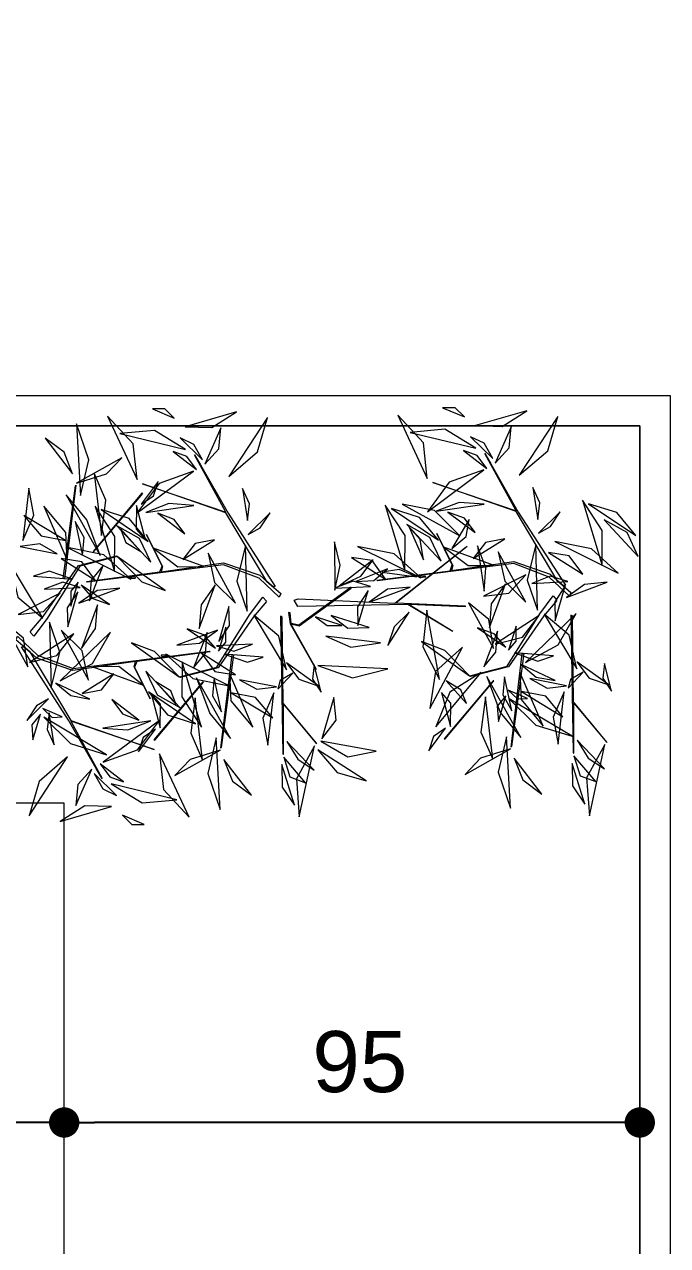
# Model space of a CAD drawing. Header units: centimetres. Extents: x 16433 to 114398, y -50094 to -12305.
# Drawn here: x 32824.7 to 32930.9, y -29327 to -29125.4 of the extents above; entities that cross this region are included whole.
import ezdxf

# ---------------------------------------------------------------- set-up
doc = ezdxf.new("R2010")
doc.units = ezdxf.units.CM
doc.header["$LTSCALE"] = 0.5
doc.layers.get('0').update_dxf_attribs({"linetype": 'CONTINUOUS'})
doc.layers.get('DEFPOINTS').update_dxf_attribs({"linetype": 'CONTINUOUS'})
doc.layers.add('3-BAT C-Niveau -2', color=7, linetype='CONTINUOUS')
doc.styles.add('Helvetica', font='')
doc.styles.get('Helvetica').set_extended_font_data('Helvetica')
doc.dimstyles.new('IS', dxfattribs={"dimtxt": 10.08724, "dimasz": 5.007446, "dimexe": 2, "dimexo": 10, "dimgap": 3, "dimtad": 1, "dimdec": 1, "dimtxsty": 'Helvetica', "dimblk": 'DOT', "dimblk1": 'DOT', "dimblk2": 'DOT', "dimcen": 0, "dimdle": 10, "dimazin": 0, "dimtfac": 0.8, "dimtdec": 1, "dimtix": 1, "dimtmove": 0, "dimatfit": 0, "dimldrblk": 'VW_FILLEDARROW-1', "dimfxl": 10, "dimfxlon": 1, "dimfrac": 2, "dimtolj": 1, "dimarcsym": 0})

# ---------------------------------------------------------------- blocks, each defined once
blk = doc.blocks.new('Groupe-91-1')
at = {"color": 253, "linetype": 'Continuous', "lineweight": 5, "true_color": 0xa0a0a4, "flags": 128}
for points in [[(16899.31, -47271.6), (16896.86, -47275.45), (16895.74, -47281.63), (16902.75, -47303.21), (16902.65, -47303.33), (16898.87, -47291.71), (16897.85, -47291.55), (16893.2, -47295.03), (16897.9, -47291.45), (16898.8, -47291.53), (16895.42, -47281.66), (16896.34, -47275.41), (16897.15, -47274.07), (16887.24, -47282.86), (16885.1, -47297.26), (16887.13, -47282.87), (16878.8, -47289.69), (16880.24, -47288.41), (16887.24, -47282.48), (16897.68, -47272.58), (16897.8, -47272.88), (16897.15, -47274.07), (16898.67, -47271.47)], [(16925.48, -47276.37), (16925.61, -47276.43), (16910.04, -47277.49), (16910.05, -47277.25)], [(16913.66, -47312.85), (16916.1, -47309), (16917.22, -47302.81), (16910.21, -47281.24), (16910.31, -47281.12), (16914.09, -47292.74), (16915.12, -47292.89), (16919.76, -47289.42), (16915.06, -47292.99), (16914.16, -47292.91), (16917.55, -47302.78), (16916.62, -47309.03), (16915.81, -47310.38), (16925.72, -47301.58), (16927.87, -47287.19), (16925.84, -47301.58), (16934.16, -47294.76), (16932.73, -47296.04), (16925.72, -47301.97), (16915.28, -47311.87), (16915.16, -47311.57), (16915.81, -47310.38), (16914.29, -47312.98)], [(16915.38, -47281.26), (16915.38, -47281.37), (16926.31, -47287.54), (16926.29, -47287.39)], [(16897.58, -47303.19), (16897.59, -47303.07), (16886.65, -47296.9), (16886.67, -47297.06)], [(16887.48, -47308.08), (16887.35, -47308.01), (16902.92, -47306.96), (16902.91, -47307.19)], [(16911.46, -47314.83), (16909.7, -47315.45), (16903.07, -47321.04), (16903.17, -47321.02), (16909.68, -47315.56), (16909.63, -47316.95), (16917.32, -47324.22), (16917.48, -47324.24), (16909.74, -47316.9), (16909.76, -47315.59), (16911.47, -47315.11)], [(16927.66, -47341.76), (16916.31, -47331.98), (16917.97, -47343.3), (16917.83, -47343.29), (16916.47, -47334.17), (16913.5, -47342.06), (16913.44, -47341.96), (16916.43, -47333.92), (16912.7, -47316.16), (16913.66, -47315.39), (16914, -47315.97), (16916.25, -47331.81), (16927.55, -47341.65)], [(16922.75, -47359.89), (16925.2, -47356.04), (16926.32, -47349.85), (16919.31, -47328.28), (16919.41, -47328.16), (16923.19, -47339.78), (16924.21, -47339.93), (16928.86, -47336.46), (16924.16, -47340.03), (16923.25, -47339.95), (16926.64, -47349.82), (16925.72, -47356.07), (16924.91, -47357.42), (16934.81, -47348.63), (16936.96, -47334.23), (16934.93, -47348.62), (16943.26, -47341.8), (16941.82, -47343.08), (16934.82, -47349.01), (16924.38, -47358.91), (16924.26, -47358.61), (16924.91, -47357.42), (16923.39, -47360.02)], [(16906.68, -47350.23), (16906.68, -47350.12), (16895.75, -47343.94), (16895.77, -47344.1)], [(16896.58, -47355.12), (16896.44, -47355.05), (16912.02, -47354), (16912.01, -47354.23)]]:
    blk.add_lwpolyline(points, close=True, dxfattribs=at)
for points in [[(16900.39, -47273.53), (16903.28, -47275.14), (16912.63, -47279.31), (16915.39, -47285.15), (16915.28, -47285.35), (16912.59, -47279.54), (16903.07, -47275.88), (16899.79, -47274.24), (16900.33, -47273.56)], [(16912.57, -47310.92), (16909.68, -47309.31), (16900.34, -47305.14), (16897.58, -47299.3), (16897.68, -47299.09), (16900.37, -47304.9), (16909.89, -47308.56), (16913.18, -47310.21), (16912.63, -47310.89)], [(16888.36, -47318.38), (16896.42, -47316.86), (16891.04, -47323.42), (16891.12, -47323.39), (16896.61, -47316.73), (16910.53, -47313.94), (16910.6, -47313.67), (16888.36, -47318.24), (16888.29, -47318.39), (16888.33, -47318.38)], [(16921.67, -47357.96), (16918.77, -47356.35), (16909.43, -47352.18), (16906.67, -47346.34), (16906.77, -47346.13), (16909.47, -47351.94), (16918.98, -47355.6), (16922.27, -47357.25), (16921.73, -47357.93)], [(16897.45, -47365.42), (16905.52, -47363.9), (16900.13, -47370.46), (16900.22, -47370.43), (16905.71, -47363.77), (16919.63, -47360.98), (16919.7, -47360.71), (16897.46, -47365.28), (16897.39, -47365.43), (16897.43, -47365.42)]]:
    blk.add_lwpolyline(points, dxfattribs=at)
at = {"color": 253, "linetype": 'Continuous', "lineweight": 5, "true_color": 0xa0a0a4}
for points in [[(16910.87, -47268.19, -107.34), (16905.64, -47270.48, -105.61), (16903.01, -47275.15, -103.38), (16903.01, -47275.15, -103.38), (16910.87, -47268.19, -107.34)], [(16910.87, -47268.19, -107.34), (16905.64, -47270.48, -105.61), (16903.01, -47275.15, -103.38), (16903.01, -47275.15, -103.38), (16910.87, -47268.19, -107.34)], [(16894.66, -47274.25, -126.34), (16899.18, -47272.64, -124.14), (16901.28, -47268.79, -121.52), (16901.28, -47268.79, -121.52), (16894.66, -47274.25, -126.34)], [(16913.9, -47275.51, -137.42), (16914.94, -47272.38, -136.49), (16913.93, -47269.31, -135.4), (16913.93, -47269.31, -135.4), (16913.9, -47275.51, -137.42)], [(16914.98, -47269.51, -120.25), (16919.43, -47270.52, -120.19), (16923.65, -47268.88, -120.33), (16923.65, -47268.88, -120.33), (16914.98, -47269.51, -120.25)], [(16919.06, -47268.95, -113.92), (16916.29, -47272.38, -112.16), (16916.27, -47276.44, -109.96), (16916.27, -47276.44, -109.96), (16919.06, -47268.95, -113.92)], [(16927.31, -47275.57, -129.44), (16930.57, -47273.52, -130.07), (16932.28, -47270, -129.13), (16932.28, -47270, -129.13), (16927.31, -47275.57, -129.44)], [(16927.31, -47275.57, -129.44), (16930.57, -47273.52, -130.07), (16932.28, -47270, -129.13), (16932.28, -47270, -129.13), (16927.31, -47275.57, -129.44)], [(16902.83, -47271.04, -120.44), (16904.09, -47275.05, -118.4), (16907.59, -47277.22, -116.26), (16907.59, -47277.22, -116.26), (16902.83, -47271.04, -120.44)], [(16902.83, -47271.04, -120.44), (16904.09, -47275.05, -118.4), (16907.59, -47277.22, -116.26), (16907.59, -47277.22, -116.26), (16902.83, -47271.04, -120.44)], [(16910.21, -47278.78, -119.32), (16910.82, -47274.73, -117.25), (16909.5, -47272.34, -114.2), (16909.5, -47272.34, -114.2), (16910.21, -47278.78, -119.32)], [(16913.17, -47277.33, -139.95), (16917.58, -47276.27, -143.19), (16921.19, -47271.89, -145.16), (16921.19, -47271.89, -145.16), (16913.17, -47277.33, -139.95)], [(16895.39, -47274.39, -130.33), (16897.36, -47278.61, -131.61), (16901.41, -47280.68, -132.93), (16901.41, -47280.68, -132.93), (16895.39, -47274.39, -130.33)], [(16890.07, -47278.54, -102.95), (16888.61, -47276.82, -101.42), (16885.93, -47275.68, -100.77), (16885.93, -47275.68, -100.77), (16890.07, -47278.54, -102.95)], [(16891.95, -47278.63, -105.65), (16898, -47278.96, -104.88), (16902.55, -47276.34, -102.42), (16902.55, -47276.34, -102.42), (16891.95, -47278.63, -105.65)], [(16909.11, -47280.3, -110.24), (16909.46, -47277.3, -108.77), (16907.73, -47274.51, -107.71), (16907.73, -47274.51, -107.71), (16909.11, -47280.3, -110.24)], [(16910.76, -47282.5, -116.53), (16913.35, -47279.75, -115.68), (16913.22, -47276.3, -114.04), (16913.22, -47276.3, -114.04), (16910.76, -47282.5, -116.53)], [(16910.76, -47282.5, -116.53), (16913.35, -47279.75, -115.68), (16913.22, -47276.3, -114.04), (16913.22, -47276.3, -114.04), (16910.76, -47282.5, -116.53)], [(16914.91, -47282.54, -126.06), (16920.32, -47279.27, -125.98), (16923.74, -47275.15, -123.57), (16923.74, -47275.15, -123.57), (16914.91, -47282.54, -126.06)], [(16924.07, -47277.48, -133.92), (16930.08, -47277.74, -135.35), (16935.54, -47274.66, -135.47), (16935.54, -47274.66, -135.47), (16924.07, -47277.48, -133.92)], [(16924.07, -47277.48, -133.92), (16930.08, -47277.74, -135.35), (16935.54, -47274.66, -135.47), (16935.54, -47274.66, -135.47), (16924.07, -47277.48, -133.92)], [(16886.95, -47278.37, -127.58), (16883.51, -47283.48, -126.64), (16882.8, -47289.69, -127.23), (16882.8, -47289.69, -127.23), (16886.95, -47278.37, -127.58)], [(16886.95, -47278.37, -127.58), (16883.51, -47283.48, -126.64), (16882.8, -47289.69, -127.23), (16882.8, -47289.69, -127.23), (16886.95, -47278.37, -127.58)], [(16887.33, -47277.73, -127.87), (16885.38, -47276.64, -126.42), (16882.95, -47277.3, -125.17), (16882.95, -47277.3, -125.17), (16887.33, -47277.73, -127.87)], [(16887.33, -47277.73, -127.87), (16885.38, -47276.64, -126.42), (16882.95, -47277.3, -125.17), (16882.95, -47277.3, -125.17), (16887.33, -47277.73, -127.87)], [(16888.33, -47277.92, -127.25), (16887.2, -47279.73, -125.92), (16887.6, -47281.33, -124.26), (16887.6, -47281.33, -124.26), (16888.33, -47277.92, -127.25)], [(16888.33, -47277.92, -127.25), (16887.2, -47279.73, -125.92), (16887.6, -47281.33, -124.26), (16887.6, -47281.33, -124.26), (16888.33, -47277.92, -127.25)], [(16912.04, -47288.21, -123.86), (16915.14, -47283.13, -122.64), (16915.22, -47276.97, -122.62), (16915.22, -47276.97, -122.62), (16912.04, -47288.21, -123.86)], [(16912.04, -47288.21, -123.86), (16915.14, -47283.13, -122.64), (16915.22, -47276.97, -122.62), (16915.22, -47276.97, -122.62), (16912.04, -47288.21, -123.86)], [(16914.37, -47279.67, -124.63), (16917.35, -47279.4, -123.97), (16919.67, -47277.45, -123.52), (16919.67, -47277.45, -123.52), (16914.37, -47279.67, -124.63)], [(16925.91, -47276.48, -128.53), (16928.35, -47281.05, -126.86), (16931.42, -47283.05, -123.69), (16931.42, -47283.05, -123.69), (16925.91, -47276.48, -128.53)], [(16881.25, -47283.45, -134.19), (16876.39, -47279.58, -133.42), (16870.54, -47279.02, -131.75), (16870.54, -47279.02, -131.75), (16881.25, -47283.45, -134.19)], [(16887.86, -47279.11, -103.23), (16885.08, -47279.27, -103.02), (16882.8, -47280.87, -103.21), (16882.8, -47280.87, -103.21), (16887.86, -47279.11, -103.23)], [(16887.86, -47279.11, -103.23), (16885.08, -47279.27, -103.02), (16882.8, -47280.87, -103.21), (16882.8, -47280.87, -103.21), (16887.86, -47279.11, -103.23)], [(16892.87, -47279.24, -122.77), (16891.33, -47282.07, -123.04), (16891.32, -47285.26, -122.54), (16891.32, -47285.26, -122.54), (16892.87, -47279.24, -122.77)], [(16893.36, -47279.89, -122.58), (16897.2, -47284.63, -122.49), (16902.82, -47286.57, -121.6), (16902.82, -47286.57, -121.6), (16893.36, -47279.89, -122.58)], [(16894.34, -47284.5, -123.18), (16898.9, -47282.55, -122.95), (16901.61, -47278.49, -122.34), (16901.61, -47278.49, -122.34), (16894.34, -47284.5, -123.18)], [(16908.36, -47280.01, -110.08), (16905.44, -47278.81, -110.22), (16902.37, -47279.46, -110.44), (16902.37, -47279.46, -110.44), (16908.36, -47280.01, -110.08)], [(16908.36, -47280.01, -110.08), (16905.44, -47278.81, -110.22), (16902.37, -47279.46, -110.44), (16902.37, -47279.46, -110.44), (16908.36, -47280.01, -110.08)], [(16909.94, -47279.81, -121.41), (16908.24, -47278.88, -120.13), (16905.82, -47279.33, -119.45), (16905.82, -47279.33, -119.45), (16909.94, -47279.81, -121.41)], [(16909.53, -47280.35, -121.27), (16907.74, -47282.67, -120.93), (16907.26, -47285.56, -121.29), (16907.26, -47285.56, -121.29), (16909.53, -47280.35, -121.27)], [(16912.75, -47285.37, -116.98), (16918.44, -47284.33, -115.54), (16922.77, -47280.19, -114.78), (16922.77, -47280.19, -114.78), (16912.75, -47285.37, -116.98)], [(16918.22, -47282.14, -132.75), (16924.1, -47281.77, -131.38), (16928.1, -47279.01, -128.59), (16928.1, -47279.01, -128.59), (16918.22, -47282.14, -132.75)], [(16928.36, -47286.18, -129.04), (16934.05, -47284.47, -128.28), (16937.73, -47279.46, -128.65), (16937.73, -47279.46, -128.65), (16928.36, -47286.18, -129.04)], [(16899.28, -47282.37, -111.25), (16902.97, -47284.04, -111.19), (16906.84, -47283.61, -110.41), (16906.84, -47283.61, -110.41), (16899.28, -47282.37, -111.25)], [(16910.23, -47286.73, -119.99), (16909.18, -47283.12, -120.22), (16906.52, -47280.57, -119.68), (16906.52, -47280.57, -119.68), (16910.23, -47286.73, -119.99)], [(16913.41, -47283.31, -119.86), (16910.65, -47281.81, -118.54), (16907.23, -47282.2, -117.81), (16907.23, -47282.2, -117.81), (16913.41, -47283.31, -119.86)], [(16918.68, -47289.91, -120.89), (16921.81, -47286.11, -121.41), (16922.39, -47281.28, -121.05), (16922.39, -47281.28, -121.05), (16918.68, -47289.91, -120.89)], [(16934.76, -47293.1, -137.01), (16936.89, -47287.49, -137.46), (16935.3, -47281.99, -139.27), (16935.3, -47281.99, -139.27), (16934.76, -47293.1, -137.01)], [(16874.55, -47292.09, -127.72), (16873.86, -47287.74, -125.94), (16870.56, -47284.21, -124.88), (16870.56, -47284.21, -124.88), (16874.55, -47292.09, -127.72)], [(16874.55, -47292.09, -127.72), (16873.86, -47287.74, -125.94), (16870.56, -47284.21, -124.88), (16870.56, -47284.21, -124.88), (16874.55, -47292.09, -127.72)], [(16891.99, -47283.87, -110.82), (16893.18, -47286.89, -109.9), (16896.15, -47288.39, -108.98), (16896.15, -47288.39, -108.98), (16891.99, -47283.87, -110.82)], [(16915.38, -47290.96, -124.3), (16918.9, -47288.41, -123.29), (16920.25, -47284.3, -122.3), (16920.25, -47284.3, -122.3), (16915.38, -47290.96, -124.3)], [(16915.38, -47290.96, -124.3), (16918.9, -47288.41, -123.29), (16920.25, -47284.3, -122.3), (16920.25, -47284.3, -122.3), (16915.38, -47290.96, -124.3)], [(16880.01, -47287.75, -139.49), (16877.1, -47285.95, -139.47), (16873.65, -47286.28, -139.1), (16873.65, -47286.28, -139.1), (16880.01, -47287.75, -139.49)], [(16895.21, -47293.48, -113.33), (16897.47, -47288.95, -111.48), (16896.64, -47284.78, -108.73), (16896.64, -47284.78, -108.73), (16895.21, -47293.48, -113.33)], [(16915.28, -47285.35, -118.34), (16911.94, -47290.12, -116.57), (16911.23, -47294.18, -113.05), (16911.23, -47294.18, -113.05), (16915.28, -47285.35, -118.34)], [(16919.88, -47285, -131.07), (16917.83, -47286.32, -129.83), (16916.82, -47289, -129.26), (16916.82, -47289, -129.26), (16919.88, -47285, -131.07)], [(16939.48, -47290.3, -126.73), (16940.7, -47288.52, -125.42), (16940.33, -47286.49, -124.02), (16940.33, -47286.49, -124.02), (16939.48, -47290.3, -126.73)], [(16939.48, -47290.3, -126.73), (16940.7, -47288.52, -125.42), (16940.33, -47286.49, -124.02), (16940.33, -47286.49, -124.02), (16939.48, -47290.3, -126.73)], [(16879.36, -47288.25, -139.65), (16877.13, -47290.12, -140.1), (16876.51, -47292.56, -141.25), (16876.51, -47292.56, -141.25), (16879.36, -47288.25, -139.65)], [(16887.02, -47288.24, -117.76), (16887.51, -47292.35, -117.03), (16889.64, -47295.84, -117.83), (16889.64, -47295.84, -117.83), (16887.02, -47288.24, -117.76)], [(16912.35, -47288.95, -122.31), (16912.49, -47288.89, -122.32), (16912.2, -47287.88, -121.23), (16912.08, -47287.95, -121.21), (16912.35, -47288.95, -122.31)], [(16924.14, -47286.89, -121.5), (16920.31, -47287.55, -120.07), (16918.88, -47289.4, -117.21), (16918.88, -47289.4, -117.21), (16924.14, -47286.89, -121.5)], [(16931.49, -47295.07, -137.38), (16928.42, -47289.87, -136.68), (16922.98, -47287.23, -136.25), (16922.98, -47287.23, -136.25), (16931.49, -47295.07, -137.38)], [(16924.53, -47287.63, -126.96), (16926.24, -47289.34, -126.64), (16928.7, -47289.66, -126.66), (16928.7, -47289.66, -126.66), (16924.53, -47287.63, -126.96)], [(16881.14, -47288.95, -137.58), (16879.32, -47290.89, -136.95), (16878.93, -47293.26, -135.89), (16878.93, -47293.26, -135.89), (16881.14, -47288.95, -137.58)], [(16881.47, -47289.38, -137.38), (16884.54, -47294.57, -136.68), (16889.98, -47297.22, -136.25), (16889.98, -47297.22, -136.25), (16881.47, -47289.38, -137.38)], [(16891.91, -47288.85, -117.2), (16889.91, -47291.04, -117.06), (16889.42, -47293.88, -116.56), (16889.42, -47293.88, -116.56), (16891.91, -47288.85, -117.2)], [(16897.68, -47299.09, -118.34), (16901.02, -47294.32, -116.57), (16901.73, -47290.27, -113.05), (16901.73, -47290.27, -113.05), (16897.68, -47299.09, -118.34)], [(16925.94, -47296.21, -117.76), (16925.45, -47292.1, -117.03), (16923.32, -47288.61, -117.83), (16923.32, -47288.61, -117.83), (16925.94, -47296.21, -117.76)], [(16878.2, -47291.34, -137.01), (16876.07, -47296.95, -137.46), (16877.66, -47302.46, -139.27), (16877.66, -47302.46, -139.27), (16878.2, -47291.34, -137.01)], [(16917.75, -47290.97, -113.33), (16915.49, -47295.5, -111.48), (16916.33, -47299.66, -108.73), (16916.33, -47299.66, -108.73), (16917.75, -47290.97, -113.33)], [(16921.05, -47295.6, -117.2), (16923.05, -47293.41, -117.06), (16923.54, -47290.57, -116.56), (16923.54, -47290.57, -116.56), (16921.05, -47295.6, -117.2)], [(16931.82, -47295.49, -137.58), (16933.65, -47293.56, -136.95), (16934.03, -47291.18, -135.89), (16934.03, -47291.18, -135.89), (16931.82, -47295.49, -137.58)], [(16933.61, -47296.2, -139.65), (16935.83, -47294.33, -140.1), (16936.46, -47291.89, -141.25), (16936.46, -47291.89, -141.25), (16933.61, -47296.2, -139.65)], [(16938.41, -47292.35, -127.72), (16939.11, -47296.71, -125.94), (16942.4, -47300.24, -124.88), (16942.4, -47300.24, -124.88), (16938.41, -47292.35, -127.72)], [(16938.41, -47292.35, -127.72), (16939.11, -47296.71, -125.94), (16942.4, -47300.24, -124.88), (16942.4, -47300.24, -124.88), (16938.41, -47292.35, -127.72)], [(16873.48, -47294.14, -126.73), (16872.26, -47295.93, -125.42), (16872.64, -47297.96, -124.02), (16872.64, -47297.96, -124.02), (16873.48, -47294.14, -126.73)], [(16873.48, -47294.14, -126.73), (16872.26, -47295.93, -125.42), (16872.64, -47297.96, -124.02), (16872.64, -47297.96, -124.02), (16873.48, -47294.14, -126.73)], [(16894.28, -47294.54, -120.89), (16891.15, -47298.33, -121.41), (16890.57, -47303.17, -121.05), (16890.57, -47303.17, -121.05), (16894.28, -47294.54, -120.89)], [(16897.58, -47293.48, -124.3), (16894.06, -47296.04, -123.29), (16892.71, -47300.14, -122.3), (16892.71, -47300.14, -122.3), (16897.58, -47293.48, -124.3)], [(16897.58, -47293.48, -124.3), (16894.06, -47296.04, -123.29), (16892.71, -47300.14, -122.3), (16892.71, -47300.14, -122.3), (16897.58, -47293.48, -124.3)], [(16888.43, -47296.82, -126.96), (16886.72, -47295.11, -126.64), (16884.26, -47294.79, -126.66), (16884.26, -47294.79, -126.66), (16888.43, -47296.82, -126.96)], [(16888.82, -47297.56, -121.5), (16892.66, -47296.9, -120.07), (16894.09, -47295.05, -117.21), (16894.09, -47295.05, -117.21), (16888.82, -47297.56, -121.5)], [(16893.08, -47299.45, -131.07), (16895.14, -47298.13, -129.83), (16896.14, -47295.45, -129.26), (16896.14, -47295.45, -129.26), (16893.08, -47299.45, -131.07)], [(16900.93, -47296.24, -123.86), (16897.83, -47301.32, -122.64), (16897.75, -47307.47, -122.62), (16897.75, -47307.47, -122.62), (16900.93, -47296.24, -123.86)], [(16900.93, -47296.24, -123.86), (16897.83, -47301.32, -122.64), (16897.75, -47307.47, -122.62), (16897.75, -47307.47, -122.62), (16900.93, -47296.24, -123.86)], [(16900.61, -47295.5, -122.31), (16900.47, -47295.56, -122.32), (16900.76, -47296.56, -121.23), (16900.88, -47296.5, -121.21), (16900.61, -47295.5, -122.31)], [(16920.97, -47300.58, -110.82), (16919.78, -47297.56, -109.9), (16916.81, -47296.06, -108.98), (16916.81, -47296.06, -108.98), (16920.97, -47300.58, -110.82)], [(16884.6, -47298.27, -129.04), (16878.91, -47299.98, -128.28), (16875.23, -47304.99, -128.65), (16875.23, -47304.99, -128.65), (16884.6, -47298.27, -129.04)], [(16902.74, -47297.72, -119.99), (16903.78, -47301.33, -120.22), (16906.44, -47303.88, -119.68), (16906.44, -47303.88, -119.68), (16902.74, -47297.72, -119.99)], [(16932.95, -47296.69, -139.49), (16935.86, -47298.5, -139.47), (16939.32, -47298.17, -139.1), (16939.32, -47298.17, -139.1), (16932.95, -47296.69, -139.49)], [(16900.21, -47299.07, -116.98), (16894.52, -47300.12, -115.54), (16890.19, -47304.26, -114.78), (16890.19, -47304.26, -114.78), (16900.21, -47299.07, -116.98)], [(16903.43, -47304.1, -121.27), (16905.23, -47301.77, -120.93), (16905.71, -47298.89, -121.29), (16905.71, -47298.89, -121.29), (16903.43, -47304.1, -121.27)], [(16913.68, -47302.08, -111.25), (16910, -47300.41, -111.19), (16906.12, -47300.84, -110.41), (16906.12, -47300.84, -110.41), (16913.68, -47302.08, -111.25)], [(16918.62, -47299.95, -123.18), (16914.06, -47301.9, -122.95), (16911.36, -47305.96, -122.34), (16911.36, -47305.96, -122.34), (16918.62, -47299.95, -123.18)], [(16887.05, -47307.97, -128.53), (16884.61, -47303.39, -126.86), (16881.54, -47301.4, -123.69), (16881.54, -47301.4, -123.69), (16887.05, -47307.97, -128.53)], [(16894.74, -47302.3, -132.75), (16888.86, -47302.68, -131.38), (16884.86, -47305.44, -128.59), (16884.86, -47305.44, -128.59), (16894.74, -47302.3, -132.75)], [(16898.05, -47301.9, -126.06), (16892.64, -47305.18, -125.98), (16889.22, -47309.3, -123.57), (16889.22, -47309.3, -123.57), (16898.05, -47301.9, -126.06)], [(16899.55, -47301.14, -119.86), (16902.31, -47302.64, -118.54), (16905.73, -47302.25, -117.81), (16905.73, -47302.25, -117.81), (16899.55, -47301.14, -119.86)], [(16902.2, -47301.95, -116.53), (16899.61, -47304.7, -115.68), (16899.74, -47308.15, -114.04), (16899.74, -47308.15, -114.04), (16902.2, -47301.95, -116.53)], [(16902.2, -47301.95, -116.53), (16899.61, -47304.7, -115.68), (16899.74, -47308.15, -114.04), (16899.74, -47308.15, -114.04), (16902.2, -47301.95, -116.53)], [(16931.71, -47300.99, -134.19), (16936.57, -47304.86, -133.42), (16942.43, -47305.43, -131.75), (16942.43, -47305.43, -131.75), (16931.71, -47300.99, -134.19)], [(16903.02, -47304.64, -121.41), (16904.72, -47305.57, -120.13), (16907.14, -47305.11, -119.45), (16907.14, -47305.11, -119.45), (16903.02, -47304.64, -121.41)], [(16903.85, -47304.15, -110.24), (16903.51, -47307.15, -108.77), (16905.24, -47309.94, -107.71), (16905.24, -47309.94, -107.71), (16903.85, -47304.15, -110.24)], [(16904.6, -47304.43, -110.08), (16907.53, -47305.64, -110.22), (16910.59, -47304.99, -110.44), (16910.59, -47304.99, -110.44), (16904.6, -47304.43, -110.08)], [(16904.6, -47304.43, -110.08), (16907.53, -47305.64, -110.22), (16910.59, -47304.99, -110.44), (16910.59, -47304.99, -110.44), (16904.6, -47304.43, -110.08)], [(16925.1, -47305.34, -103.23), (16927.88, -47305.18, -103.02), (16930.17, -47303.58, -103.21), (16930.17, -47303.58, -103.21), (16925.1, -47305.34, -103.23)], [(16925.1, -47305.34, -103.23), (16927.88, -47305.18, -103.02), (16930.17, -47303.58, -103.21), (16930.17, -47303.58, -103.21), (16925.1, -47305.34, -103.23)], [(16898.59, -47304.78, -124.63), (16895.61, -47305.05, -123.97), (16893.3, -47306.99, -123.52), (16893.3, -47306.99, -123.52), (16898.59, -47304.78, -124.63)], [(16902.75, -47305.67, -119.32), (16902.14, -47309.72, -117.25), (16903.46, -47312.11, -114.2), (16903.46, -47312.11, -114.2), (16902.75, -47305.67, -119.32)], [(16921.01, -47305.82, -105.65), (16914.96, -47305.49, -104.88), (16910.41, -47308.11, -102.42), (16910.41, -47308.11, -102.42), (16921.01, -47305.82, -105.65)], [(16922.89, -47305.9, -102.95), (16924.35, -47307.63, -101.42), (16927.04, -47308.77, -100.77), (16927.04, -47308.77, -100.77), (16922.89, -47305.9, -102.95)], [(16888.89, -47306.96, -133.92), (16882.88, -47306.7, -135.35), (16877.42, -47309.79, -135.47), (16877.42, -47309.79, -135.47), (16888.89, -47306.96, -133.92)], [(16888.89, -47306.96, -133.92), (16882.88, -47306.7, -135.35), (16877.42, -47309.79, -135.47), (16877.42, -47309.79, -135.47), (16888.89, -47306.96, -133.92)], [(16899.79, -47307.12, -139.95), (16895.38, -47308.18, -143.19), (16891.77, -47312.56, -145.16), (16891.77, -47312.56, -145.16), (16899.79, -47307.12, -139.95)], [(16893.9, -47315.5, -113.92), (16896.67, -47312.07, -112.16), (16896.69, -47308, -109.96), (16896.69, -47308, -109.96), (16893.9, -47315.5, -113.92)], [(16885.65, -47308.87, -129.44), (16882.39, -47310.93, -130.07), (16880.68, -47314.45, -129.13), (16880.68, -47314.45, -129.13), (16885.65, -47308.87, -129.44)], [(16885.65, -47308.87, -129.44), (16882.39, -47310.93, -130.07), (16880.68, -47314.45, -129.13), (16880.68, -47314.45, -129.13), (16885.65, -47308.87, -129.44)], [(16899.06, -47308.93, -137.42), (16898.03, -47312.06, -136.49), (16899.04, -47315.14, -135.4), (16899.04, -47315.14, -135.4), (16899.06, -47308.93, -137.42)], [(16902.09, -47316.26, -107.34), (16907.32, -47313.97, -105.61), (16909.95, -47309.3, -103.38), (16909.95, -47309.3, -103.38), (16902.09, -47316.26, -107.34)], [(16902.09, -47316.26, -107.34), (16907.32, -47313.97, -105.61), (16909.95, -47309.3, -103.38), (16909.95, -47309.3, -103.38), (16902.09, -47316.26, -107.34)], [(16897.98, -47314.94, -120.25), (16893.54, -47313.93, -120.19), (16889.32, -47315.56, -120.33), (16889.32, -47315.56, -120.33), (16897.98, -47314.94, -120.25)], [(16901.75, -47317.39, -106.65), (16900.18, -47315.59, -105.23), (16898.69, -47315.45, -103.27), (16898.69, -47315.45, -103.27), (16901.75, -47317.39, -106.65)], [(16903.23, -47316.05, -124.24), (16900.94, -47318.55, -124.95), (16900.46, -47321.98, -125.54), (16900.46, -47321.98, -125.54), (16903.23, -47316.05, -124.24)], [(16886.62, -47318.43, -104.9), (16882.95, -47319.17, -105.27), (16880.4, -47321.7, -106.06), (16880.4, -47321.7, -106.06), (16886.62, -47318.43, -104.9)], [(16887.86, -47318.49, -104.75), (16884.83, -47320.12, -103.32), (16884.38, -47322.83, -101.06), (16884.38, -47322.83, -101.06), (16887.86, -47318.49, -104.75)], [(16890.51, -47318.53, -112.18), (16887.96, -47320.87, -112.43), (16886.69, -47323.82, -111.3), (16886.69, -47323.82, -111.3), (16890.51, -47318.53, -112.18)], [(16903.79, -47320.6, -107.9), (16901.37, -47320.78, -107.2), (16899.54, -47322.59, -106.79), (16899.54, -47322.59, -106.79), (16903.79, -47320.6, -107.9)], [(16911.57, -47319.33, -118.21), (16910.54, -47321.5, -117.84), (16910.99, -47323.94, -117.97), (16910.99, -47323.94, -117.97), (16911.57, -47319.33, -118.21)], [(16916.53, -47321.65, -110.27), (16920.75, -47321.76, -109.88), (16924.36, -47320.13, -110.96), (16924.36, -47320.13, -110.96), (16916.53, -47321.65, -110.27)], [(16890.65, -47323.13, -111.85), (16884.7, -47321.22, -112.57), (16878.66, -47322.84, -112.18), (16878.66, -47322.84, -112.18), (16890.65, -47323.13, -111.85)], [(16903.75, -47321.19, -107.71), (16902.83, -47327.2, -107.24), (16905.37, -47332.67, -106.74), (16905.37, -47332.67, -106.74), (16903.75, -47321.19, -107.71)], [(16908.78, -47321.6, -148.38), (16907.74, -47326.03, -146.81), (16909.39, -47330.66, -146.01), (16909.39, -47330.66, -146.01), (16908.78, -47321.6, -148.38)], [(16908.78, -47321.6, -148.38), (16907.74, -47326.03, -146.81), (16909.39, -47330.66, -146.01), (16909.39, -47330.66, -146.01), (16908.78, -47321.6, -148.38)], [(16912.28, -47321.85, -111.69), (16910.73, -47324.95, -111.45), (16911.5, -47328.38, -111.08), (16911.5, -47328.38, -111.08), (16912.28, -47321.85, -111.69)], [(16918.21, -47327.34, -110.24), (16918.55, -47324.34, -108.77), (16916.82, -47321.55, -107.71), (16916.82, -47321.55, -107.71), (16918.21, -47327.34, -110.24)], [(16917.3, -47322.24, -106.13), (16919.58, -47325.46, -106.14), (16922.62, -47326.96, -104.42), (16922.62, -47326.96, -104.42), (16917.3, -47322.24, -106.13)], [(16890.11, -47323.79, -111.84), (16887.01, -47327.66, -112.05), (16886.57, -47332.59, -112.2), (16886.57, -47332.59, -112.2), (16890.11, -47323.79, -111.84)], [(16891.59, -47324.02, -109.35), (16889.87, -47328.88, -106.85), (16891.67, -47333.29, -103.98), (16891.67, -47333.29, -103.98), (16891.59, -47324.02, -109.35)], [(16892.01, -47324.11, -109.19), (16895.47, -47325.86, -108.67), (16899.06, -47324.78, -107.42), (16899.06, -47324.78, -107.42), (16892.01, -47324.11, -109.19)], [(16919.86, -47329.54, -116.53), (16922.45, -47326.79, -115.68), (16922.32, -47323.34, -114.04), (16922.32, -47323.34, -114.04), (16919.86, -47329.54, -116.53)], [(16919.86, -47329.54, -116.53), (16922.45, -47326.79, -115.68), (16922.32, -47323.34, -114.04), (16922.32, -47323.34, -114.04), (16919.86, -47329.54, -116.53)], [(16921.13, -47335.25, -123.86), (16924.23, -47330.17, -122.64), (16924.31, -47324.01, -122.62), (16924.31, -47324.01, -122.62), (16921.13, -47335.25, -123.86)], [(16921.13, -47335.25, -123.86), (16924.23, -47330.17, -122.64), (16924.31, -47324.01, -122.62), (16924.31, -47324.01, -122.62), (16921.13, -47335.25, -123.86)], [(16917.45, -47327.06, -110.08), (16914.53, -47325.85, -110.22), (16911.47, -47326.5, -110.44), (16911.47, -47326.5, -110.44), (16917.45, -47327.06, -110.08)], [(16917.45, -47327.06, -110.08), (16914.53, -47325.85, -110.22), (16911.47, -47326.5, -110.44), (16911.47, -47326.5, -110.44), (16917.45, -47327.06, -110.08)], [(16918.58, -47324.81, -96.79), (16919.27, -47327.7, -96.74), (16921.58, -47329.53, -96.57), (16921.58, -47329.53, -96.57), (16918.58, -47324.81, -96.79)], [(16937.45, -47333.22, -129.04), (16943.14, -47331.51, -128.28), (16946.83, -47326.5, -128.65), (16946.83, -47326.5, -128.65), (16937.45, -47333.22, -129.04)], [(16919.32, -47333.77, -119.99), (16918.28, -47330.16, -120.22), (16915.61, -47327.61, -119.68), (16915.61, -47327.61, -119.68), (16919.32, -47333.77, -119.99)], [(16921.2, -47334.53, -133.93), (16921.81, -47331.46, -133.56), (16920.86, -47328.81, -132.53), (16920.86, -47328.81, -132.53), (16921.2, -47334.53, -133.93)], [(16921.2, -47334.53, -133.93), (16921.81, -47331.46, -133.56), (16920.86, -47328.81, -132.53), (16920.86, -47328.81, -132.53), (16921.2, -47334.53, -133.93)], [(16921.85, -47332.41, -116.98), (16927.54, -47331.37, -115.54), (16931.86, -47327.23, -114.78), (16931.86, -47327.23, -114.78), (16921.85, -47332.41, -116.98)], [(16927.78, -47336.95, -120.89), (16930.91, -47333.16, -121.41), (16931.49, -47328.32, -121.05), (16931.49, -47328.32, -121.05), (16927.78, -47336.95, -120.89)], [(16929.17, -47340.27, -124.35), (16932.48, -47335.39, -123.17), (16932.51, -47329.95, -121.19), (16932.51, -47329.95, -121.19), (16929.17, -47340.27, -124.35)], [(16943.86, -47340.14, -137.01), (16945.99, -47334.53, -137.46), (16944.4, -47329.03, -139.27), (16944.4, -47329.03, -139.27), (16943.86, -47340.14, -137.01)], [(16915.22, -47334.36, -137.28), (16912.36, -47332.4, -137.49), (16909.16, -47331.96, -136.39), (16909.16, -47331.96, -136.39), (16915.22, -47334.36, -137.28)], [(16924.14, -47335.13, -126.5), (16927.32, -47333.92, -125.99), (16929.03, -47331.77, -124.32), (16929.03, -47331.77, -124.32), (16924.14, -47335.13, -126.5)], [(16924.47, -47338, -124.3), (16927.99, -47335.45, -123.29), (16929.35, -47331.34, -122.3), (16929.35, -47331.34, -122.3), (16924.47, -47338, -124.3)], [(16924.47, -47338, -124.3), (16927.99, -47335.45, -123.29), (16929.35, -47331.34, -122.3), (16929.35, -47331.34, -122.3), (16924.47, -47338, -124.3)], [(16940.58, -47342.11, -137.38), (16937.52, -47336.91, -136.68), (16932.08, -47334.27, -136.25), (16932.08, -47334.27, -136.25), (16940.58, -47342.11, -137.38)], [(16948.58, -47337.34, -126.73), (16949.79, -47335.56, -125.42), (16949.42, -47333.53, -124.02), (16949.42, -47333.53, -124.02), (16948.58, -47337.34, -126.73)], [(16948.58, -47337.34, -126.73), (16949.79, -47335.56, -125.42), (16949.42, -47333.53, -124.02), (16949.42, -47333.53, -124.02), (16948.58, -47337.34, -126.73)], [(16921.45, -47335.99, -122.31), (16921.58, -47335.93, -122.32), (16921.3, -47334.93, -121.23), (16921.17, -47334.99, -121.21), (16921.45, -47335.99, -122.31)], [(16935.03, -47343.25, -117.76), (16934.55, -47339.14, -117.03), (16932.42, -47335.65, -117.83), (16932.42, -47335.65, -117.83), (16935.03, -47343.25, -117.76)], [(16916.1, -47337.21, -135.22), (16910.04, -47337.67, -134.82), (16905.26, -47341.38, -134.4), (16905.26, -47341.38, -134.4), (16916.1, -47337.21, -135.22)], [(16906.77, -47346.13, -118.34), (16910.11, -47341.36, -116.57), (16910.82, -47337.31, -113.05), (16910.82, -47337.31, -113.05), (16906.77, -47346.13, -118.34)], [(16926.85, -47338.01, -113.33), (16924.59, -47342.54, -111.48), (16925.42, -47346.71, -108.73), (16925.42, -47346.71, -108.73), (16926.85, -47338.01, -113.33)], [(16930.15, -47342.64, -117.2), (16932.15, -47340.45, -117.06), (16932.64, -47337.61, -116.56), (16932.64, -47337.61, -116.56), (16930.15, -47342.64, -117.2)], [(16940.91, -47342.54, -137.58), (16942.74, -47340.6, -136.95), (16943.13, -47338.23, -135.89), (16943.13, -47338.23, -135.89), (16940.91, -47342.54, -137.58)], [(16911.18, -47344.1, -132.51), (16906.38, -47340.47, -132.78), (16900.23, -47340.72, -133.54), (16900.23, -47340.72, -133.54), (16911.18, -47344.1, -132.51)], [(16926.85, -47339.35, -129.13), (16929.24, -47341.28, -127.85), (16932.08, -47341.25, -126.27), (16932.08, -47341.25, -126.27), (16926.85, -47339.35, -129.13)], [(16942.7, -47343.24, -139.65), (16944.92, -47341.37, -140.1), (16945.55, -47338.93, -141.25), (16945.55, -47338.93, -141.25), (16942.7, -47343.24, -139.65)], [(16947.51, -47339.39, -127.72), (16948.2, -47343.75, -125.94), (16951.49, -47347.28, -124.88), (16951.49, -47347.28, -124.88), (16947.51, -47339.39, -127.72)], [(16947.51, -47339.39, -127.72), (16948.2, -47343.75, -125.94), (16951.49, -47347.28, -124.88), (16951.49, -47347.28, -124.88), (16947.51, -47339.39, -127.72)], [(16897.53, -47343.86, -126.96), (16895.82, -47342.15, -126.64), (16893.36, -47341.83, -126.66), (16893.36, -47341.83, -126.66), (16897.53, -47343.86, -126.96)], [(16907.67, -47347.93, -132.06), (16903.49, -47343.42, -132.32), (16897.47, -47342.24, -131.6), (16897.47, -47342.24, -131.6), (16907.67, -47347.93, -132.06)], [(16897.92, -47344.6, -121.5), (16901.75, -47343.94, -120.07), (16903.18, -47342.09, -117.21), (16903.18, -47342.09, -117.21), (16897.92, -47344.6, -121.5)], [(16902.17, -47346.49, -131.07), (16904.23, -47345.17, -129.83), (16905.24, -47342.49, -129.26), (16905.24, -47342.49, -129.26), (16902.17, -47346.49, -131.07)], [(16911.94, -47349.16, -126.34), (16916.46, -47347.55, -124.14), (16918.57, -47343.7, -121.52), (16918.57, -47343.7, -121.52), (16911.94, -47349.16, -126.34)], [(16920.92, -47345.91, -120.26), (16924.77, -47345.43, -119.55), (16928.11, -47343.45, -120.29), (16928.11, -47343.45, -120.29), (16920.92, -47345.91, -120.26)], [(16930.07, -47347.62, -110.82), (16928.88, -47344.6, -109.9), (16925.91, -47343.1, -108.98), (16925.91, -47343.1, -108.98), (16930.07, -47347.62, -110.82)], [(16942.05, -47343.74, -139.49), (16944.96, -47345.54, -139.47), (16948.41, -47345.21, -139.1), (16948.41, -47345.21, -139.1), (16942.05, -47343.74, -139.49)], [(16912.53, -47351.14, -121.27), (16914.32, -47348.81, -120.93), (16914.8, -47345.93, -121.29), (16914.8, -47345.93, -121.29), (16912.53, -47351.14, -121.27)], [(16920.11, -47345.96, -120.44), (16921.37, -47349.96, -118.4), (16924.87, -47352.14, -116.26), (16924.87, -47352.14, -116.26), (16920.11, -47345.96, -120.44)], [(16920.11, -47345.96, -120.44), (16921.37, -47349.96, -118.4), (16924.87, -47352.14, -116.26), (16924.87, -47352.14, -116.26), (16920.11, -47345.96, -120.44)], [(16896.15, -47355.01, -128.53), (16893.71, -47350.44, -126.86), (16890.63, -47348.44, -123.69), (16890.63, -47348.44, -123.69), (16896.15, -47355.01, -128.53)], [(16907.15, -47348.94, -126.06), (16901.74, -47352.22, -125.98), (16898.32, -47356.34, -123.57), (16898.32, -47356.34, -123.57), (16907.15, -47348.94, -126.06)], [(16908.65, -47348.18, -119.86), (16911.41, -47349.68, -118.54), (16914.83, -47349.29, -117.81), (16914.83, -47349.29, -117.81), (16908.65, -47348.18, -119.86)], [(16922.77, -47349.12, -111.25), (16919.09, -47347.45, -111.19), (16915.22, -47347.88, -110.41), (16915.22, -47347.88, -110.41), (16922.77, -47349.12, -111.25)], [(16927.72, -47346.99, -123.18), (16923.16, -47348.94, -122.95), (16920.45, -47353, -122.34), (16920.45, -47353, -122.34), (16927.72, -47346.99, -123.18)], [(16940.8, -47348.03, -134.19), (16945.67, -47351.9, -133.42), (16951.52, -47352.47, -131.75), (16951.52, -47352.47, -131.75), (16940.8, -47348.03, -134.19)], [(16903.84, -47349.35, -132.75), (16897.96, -47349.72, -131.38), (16893.96, -47352.48, -128.59), (16893.96, -47352.48, -128.59), (16903.84, -47349.35, -132.75)], [(16912.68, -47349.3, -130.33), (16914.64, -47353.52, -131.61), (16918.7, -47355.59, -132.93), (16918.7, -47355.59, -132.93), (16912.68, -47349.3, -130.33)], [(16934.2, -47352.38, -103.23), (16936.98, -47352.22, -103.02), (16939.26, -47350.62, -103.21), (16939.26, -47350.62, -103.21), (16934.2, -47352.38, -103.23)], [(16934.2, -47352.38, -103.23), (16936.98, -47352.22, -103.02), (16939.26, -47350.62, -103.21), (16939.26, -47350.62, -103.21), (16934.2, -47352.38, -103.23)], [(16904.62, -47352.64, -127.87), (16902.66, -47351.56, -126.42), (16900.24, -47352.22, -125.17), (16900.24, -47352.22, -125.17), (16904.62, -47352.64, -127.87)], [(16904.62, -47352.64, -127.87), (16902.66, -47351.56, -126.42), (16900.24, -47352.22, -125.17), (16900.24, -47352.22, -125.17), (16904.62, -47352.64, -127.87)], [(16907.68, -47351.82, -124.63), (16904.71, -47352.09, -123.97), (16902.39, -47354.04, -123.52), (16902.39, -47354.04, -123.52), (16907.68, -47351.82, -124.63)], [(16905.61, -47352.83, -127.25), (16904.48, -47354.64, -125.92), (16904.88, -47356.25, -124.26), (16904.88, -47356.25, -124.26), (16905.61, -47352.83, -127.25)], [(16905.61, -47352.83, -127.25), (16904.48, -47354.64, -125.92), (16904.88, -47356.25, -124.26), (16904.88, -47356.25, -124.26), (16905.61, -47352.83, -127.25)], [(16911.85, -47352.71, -119.32), (16911.24, -47356.76, -117.25), (16912.55, -47359.15, -114.2), (16912.55, -47359.15, -114.2), (16911.85, -47352.71, -119.32)], [(16912.11, -47351.68, -121.41), (16913.82, -47352.61, -120.13), (16916.24, -47352.15, -119.45), (16916.24, -47352.15, -119.45), (16912.11, -47351.68, -121.41)], [(16930.11, -47352.86, -105.65), (16924.06, -47352.53, -104.88), (16919.51, -47355.15, -102.42), (16919.51, -47355.15, -102.42), (16930.11, -47352.86, -105.65)], [(16931.99, -47352.94, -102.95), (16933.44, -47354.67, -101.42), (16936.13, -47355.81, -100.77), (16936.13, -47355.81, -100.77), (16931.99, -47352.94, -102.95)], [(16897.99, -47354.01, -133.92), (16891.98, -47353.74, -135.35), (16886.52, -47356.83, -135.47), (16886.52, -47356.83, -135.47), (16897.99, -47354.01, -133.92)], [(16897.99, -47354.01, -133.92), (16891.98, -47353.74, -135.35), (16886.52, -47356.83, -135.47), (16886.52, -47356.83, -135.47), (16897.99, -47354.01, -133.92)], [(16904.24, -47353.28, -127.58), (16900.79, -47358.4, -126.64), (16900.09, -47364.61, -127.23), (16900.09, -47364.61, -127.23), (16904.24, -47353.28, -127.58)], [(16904.24, -47353.28, -127.58), (16900.79, -47358.4, -126.64), (16900.09, -47364.61, -127.23), (16900.09, -47364.61, -127.23), (16904.24, -47353.28, -127.58)], [(16908.89, -47354.16, -139.95), (16904.48, -47355.22, -143.19), (16900.86, -47359.6, -145.16), (16900.86, -47359.6, -145.16), (16908.89, -47354.16, -139.95)], [(16910.15, -47354.16, -122.77), (16908.61, -47356.99, -123.04), (16908.61, -47360.17, -122.54), (16908.61, -47360.17, -122.54), (16910.15, -47354.16, -122.77)], [(16910.64, -47354.8, -122.58), (16914.48, -47359.55, -122.49), (16920.11, -47361.49, -121.6), (16920.11, -47361.49, -121.6), (16910.64, -47354.8, -122.58)], [(16925.04, -47359.16, -110.24), (16925.39, -47356.16, -108.77), (16923.66, -47353.37, -107.71), (16923.66, -47353.37, -107.71), (16925.04, -47359.16, -110.24)], [(16894.75, -47355.91, -129.44), (16891.49, -47357.97, -130.07), (16889.77, -47361.49, -129.13), (16889.77, -47361.49, -129.13), (16894.75, -47355.91, -129.44)], [(16894.75, -47355.91, -129.44), (16891.49, -47357.97, -130.07), (16889.77, -47361.49, -129.13), (16889.77, -47361.49, -129.13), (16894.75, -47355.91, -129.44)], [(16902.99, -47362.54, -113.92), (16905.77, -47359.11, -112.16), (16905.79, -47355.04, -109.96), (16905.79, -47355.04, -109.96), (16902.99, -47362.54, -113.92)], [(16908.15, -47355.97, -137.42), (16907.12, -47359.11, -136.49), (16908.13, -47362.18, -135.4), (16908.13, -47362.18, -135.4), (16908.15, -47355.97, -137.42)], [(16911.18, -47363.3, -107.34), (16916.42, -47361.01, -105.61), (16919.04, -47356.34, -103.38), (16919.04, -47356.34, -103.38), (16911.18, -47363.3, -107.34)], [(16911.18, -47363.3, -107.34), (16916.42, -47361.01, -105.61), (16919.04, -47356.34, -103.38), (16919.04, -47356.34, -103.38), (16911.18, -47363.3, -107.34)], [(16926.7, -47361.36, -116.53), (16929.29, -47358.61, -115.68), (16929.16, -47355.16, -114.04), (16929.16, -47355.16, -114.04), (16926.7, -47361.36, -116.53)], [(16926.7, -47361.36, -116.53), (16929.29, -47358.61, -115.68), (16929.16, -47355.16, -114.04), (16929.16, -47355.16, -114.04), (16926.7, -47361.36, -116.53)], [(16927.97, -47367.07, -123.86), (16931.07, -47361.99, -122.64), (16931.15, -47355.83, -122.62), (16931.15, -47355.83, -122.62), (16927.97, -47367.07, -123.86)], [(16927.97, -47367.07, -123.86), (16931.07, -47361.99, -122.64), (16931.15, -47355.83, -122.62), (16931.15, -47355.83, -122.62), (16927.97, -47367.07, -123.86)], [(16924.29, -47358.88, -110.08), (16921.37, -47357.67, -110.22), (16918.31, -47358.32, -110.44), (16918.31, -47358.32, -110.44), (16924.29, -47358.88, -110.08)], [(16924.29, -47358.88, -110.08), (16921.37, -47357.67, -110.22), (16918.31, -47358.32, -110.44), (16918.31, -47358.32, -110.44), (16924.29, -47358.88, -110.08)], [(16928.69, -47364.23, -116.98), (16934.38, -47363.19, -115.54), (16938.7, -47359.05, -114.78), (16938.7, -47359.05, -114.78), (16928.69, -47364.23, -116.98)], [(16907.08, -47361.98, -120.25), (16902.63, -47360.97, -120.19), (16898.41, -47362.6, -120.33), (16898.41, -47362.6, -120.33), (16907.08, -47361.98, -120.25)], [(16926.16, -47365.59, -119.99), (16925.11, -47361.98, -120.22), (16922.45, -47359.43, -119.68), (16922.45, -47359.43, -119.68), (16926.16, -47365.59, -119.99)], [(16934.62, -47368.77, -120.89), (16937.74, -47364.98, -121.41), (16938.32, -47360.14, -121.05), (16938.32, -47360.14, -121.05), (16934.62, -47368.77, -120.89)], [(16910.85, -47364.43, -106.65), (16909.28, -47362.63, -105.23), (16907.78, -47362.49, -103.27), (16907.78, -47362.49, -103.27), (16910.85, -47364.43, -106.65)], [(16912.33, -47363.09, -124.24), (16910.03, -47365.59, -124.95), (16909.56, -47369.02, -125.54), (16909.56, -47369.02, -125.54), (16912.33, -47363.09, -124.24)], [(16931.31, -47369.82, -124.3), (16934.83, -47367.27, -123.29), (16936.19, -47363.17, -122.3), (16936.19, -47363.17, -122.3), (16931.31, -47369.82, -124.3)], [(16931.31, -47369.82, -124.3), (16934.83, -47367.27, -123.29), (16936.19, -47363.17, -122.3), (16936.19, -47363.17, -122.3), (16931.31, -47369.82, -124.3)], [(16895.71, -47365.47, -104.9), (16892.05, -47366.21, -105.27), (16889.49, -47368.75, -106.06), (16889.49, -47368.75, -106.06), (16895.71, -47365.47, -104.9)], [(16896.96, -47365.53, -104.75), (16893.93, -47367.16, -103.32), (16893.47, -47369.87, -101.06), (16893.47, -47369.87, -101.06), (16896.96, -47365.53, -104.75)], [(16899.6, -47365.57, -112.18), (16897.05, -47367.91, -112.43), (16895.79, -47370.86, -111.3), (16895.79, -47370.86, -111.3), (16899.6, -47365.57, -112.18)], [(16899.74, -47370.17, -111.85), (16893.79, -47368.26, -112.57), (16887.75, -47369.88, -112.18), (16887.75, -47369.88, -112.18), (16899.74, -47370.17, -111.85)], [(16912.89, -47367.64, -107.9), (16910.47, -47367.82, -107.2), (16908.63, -47369.63, -106.79), (16908.63, -47369.63, -106.79), (16912.89, -47367.64, -107.9)]]:
    blk.add_polyline3d(points, dxfattribs=at)
blk = doc.blocks.new('_DOT')
at = {"color": 0, "linetype": 'ByBlock', "lineweight": -2}
blk.add_line((-0.5, 0), (-1, 0), dxfattribs=at)
at = {"color": 0, "linetype": 'ByBlock', "const_width": 0.5}
blk.add_lwpolyline([(-0.25, 0, 1), (0.25, 0, 1)], format="xyb", close=True, dxfattribs=at)
blk = doc.blocks.new('*D2435')
at = {"layer": '3-BAT C-Niveau -2', "color": 0, "linetype": 'Continuous', "lineweight": -2, "transparency": 16777216}
for p, q in [((32631.34, -29306.65), (32631.34, -29304.65)), ((32826.27, -29306.65), (32636.35, -29306.65)), ((32831.28, -29306.65), (32831.28, -29308.65))]:
    blk.add_line(p, q, dxfattribs=at)
at = {"layer": 'DEFPOINTS', "color": 0, "linetype": 'Continuous', "transparency": 16777216}
for p in [(32831.28, -29304.65), (32631.34, -29306.65), (32631.34, -29315.83)]:
    blk.add_point(p, dxfattribs=at)
at = {"layer": '3-BAT C-Niveau -2', "color": 0, "linetype": 'Continuous', "lineweight": -2, "transparency": 16777216, "xscale": 5.007446289062499, "yscale": 5.007446289062499, "zscale": 5.007446289062499, "rotation": 180}
blk.add_blockref('_DOT', (32631.34, -29306.65), dxfattribs=at)
at = {"layer": '3-BAT C-Niveau -2', "color": 0, "linetype": 'Continuous', "lineweight": -2, "transparency": 16777216, "xscale": 5.007446289062499, "yscale": 5.007446289062499, "zscale": 5.007446289062499}
blk.add_blockref('_DOT', (32831.28, -29306.65), dxfattribs=at)
at = {"layer": '3-BAT C-Niveau -2', "color": 0, "linetype": 'Continuous', "lineweight": 5, "transparency": 16777216, "insert": (32734.04, -29296.67), "char_height": 10.087, "attachment_point": 5, "style": 'Helvetica'}
blk.add_mtext('\\A1;200', dxfattribs=at)
blk = doc.blocks.new('VW_FILLEDARROW-1')
at = {"color": 0, "linetype": 'Continuous', "lineweight": 5, "flags": 128}
blk.add_lwpolyline([(-1.997, 0.535), (0, 0), (-1.997, -0.535)], close=True, dxfattribs=at)
blk = doc.blocks.new('*D2436')
at = {"layer": '3-BAT C-Niveau -2', "color": 0, "linetype": 'Continuous', "lineweight": -2, "transparency": 16777216}
for p, q in [((32926.29, -29306.65), (32926.29, -29304.65)), ((32831.28, -29306.65), (32831.28, -29308.65)), ((32921.28, -29306.65), (32836.29, -29306.65))]:
    blk.add_line(p, q, dxfattribs=at)
at = {"layer": 'DEFPOINTS', "color": 0, "linetype": 'Continuous', "transparency": 16777216}
for p in [(32831.28, -29304.65), (32831.28, -29306.65), (32926.29, -29313.65)]:
    blk.add_point(p, dxfattribs=at)
at = {"layer": '3-BAT C-Niveau -2', "color": 0, "linetype": 'Continuous', "lineweight": -2, "transparency": 16777216, "xscale": 5.007446289062499, "yscale": 5.007446289062499, "zscale": 5.007446289062499, "rotation": 180}
blk.add_blockref('_DOT', (32831.28, -29306.65), dxfattribs=at)
at = {"layer": '3-BAT C-Niveau -2', "color": 0, "linetype": 'Continuous', "lineweight": -2, "transparency": 16777216, "xscale": 5.007446289062499, "yscale": 5.007446289062499, "zscale": 5.007446289062499}
blk.add_blockref('_DOT', (32926.29, -29306.65), dxfattribs=at)
at = {"layer": '3-BAT C-Niveau -2', "color": 0, "linetype": 'Continuous', "lineweight": 5, "transparency": 16777216, "insert": (32880.08, -29296.67), "char_height": 10.087, "attachment_point": 5, "style": 'Helvetica'}
blk.add_mtext('\\A1;95', dxfattribs=at)
blk = doc.blocks.new('*D2452')
at = {"layer": '3-BAT C-Niveau -2', "color": 0, "linetype": 'Continuous', "lineweight": -2, "transparency": 16777216}
for p, q in [((33131.88, -28805.01), (33143.88, -28805.01)), ((33141.88, -28810.02), (33141.88, -30992.43)), ((33131.88, -30997.44), (33143.88, -30997.44))]:
    blk.add_line(p, q, dxfattribs=at)
at = {"layer": 'DEFPOINTS', "color": 0, "linetype": 'Continuous', "transparency": 16777216}
for p in [(32689.29, -28805.01), (32631.28, -30997.44), (33141.88, -30997.44)]:
    blk.add_point(p, dxfattribs=at)
at = {"layer": '3-BAT C-Niveau -2', "color": 0, "linetype": 'Continuous', "lineweight": -2, "transparency": 16777216, "xscale": 5.007446289062499, "yscale": 5.007446289062499, "zscale": 5.007446289062499}
for p, rotation in [((33141.88, -28805.01), 90), ((33141.88, -30997.44), 270)]:
    blk.add_blockref('_DOT', p, dxfattribs=dict(at, rotation=rotation))
at = {"layer": '3-BAT C-Niveau -2', "color": 0, "linetype": 'Continuous', "lineweight": 5, "transparency": 16777216, "insert": (33133.84, -29901.22), "char_height": 10.087, "attachment_point": 5, "rotation": 90, "style": 'Helvetica'}
blk.add_mtext('\\A1;2192', dxfattribs=at)
blk = doc.blocks.new('*D2470')
at = {"layer": '3-BAT C-Niveau -2', "color": 0, "linetype": 'Continuous', "lineweight": -2, "transparency": 16777216}
for p, q in [((33071.88, -29261.95), (33083.88, -29261.95)), ((33081.88, -29266.96), (33081.88, -29526.94)), ((33071.88, -29531.95), (33083.88, -29531.95))]:
    blk.add_line(p, q, dxfattribs=at)
at = {"layer": 'DEFPOINTS', "color": 0, "linetype": 'Continuous', "transparency": 16777216}
for p in [(32631.28, -29261.95), (32631.28, -29531.95), (33081.88, -29531.95)]:
    blk.add_point(p, dxfattribs=at)
at = {"layer": '3-BAT C-Niveau -2', "color": 0, "linetype": 'Continuous', "lineweight": -2, "transparency": 16777216, "xscale": 5.007446289062499, "yscale": 5.007446289062499, "zscale": 5.007446289062499}
for p, rotation in [((33081.88, -29261.95), 90), ((33081.88, -29531.95), 270)]:
    blk.add_blockref('_DOT', p, dxfattribs=dict(at, rotation=rotation))
at = {"layer": '3-BAT C-Niveau -2', "color": 0, "linetype": 'Continuous', "lineweight": 5, "transparency": 16777216, "insert": (33071.2, -29396.95), "char_height": 10.0872, "attachment_point": 5, "rotation": 90, "style": 'Helvetica'}
blk.add_mtext('\\A1;270/215', dxfattribs=at)
blk = doc.blocks.new('*D2474')
at = {"layer": '3-BAT C-Niveau -2', "color": 0, "linetype": 'Continuous', "lineweight": -2, "transparency": 16777216}
for p, q in [((33071.88, -29137.15), (33083.88, -29137.15)), ((33081.88, -29142.16), (33081.88, -29256.94)), ((33071.88, -29261.95), (33083.88, -29261.95))]:
    blk.add_line(p, q, dxfattribs=at)
at = {"layer": 'DEFPOINTS', "color": 0, "linetype": 'Continuous', "transparency": 16777216}
for p in [(32626.9, -29137.15), (32631.28, -29261.95), (33081.88, -29261.95)]:
    blk.add_point(p, dxfattribs=at)
at = {"layer": '3-BAT C-Niveau -2', "color": 0, "linetype": 'Continuous', "lineweight": -2, "transparency": 16777216, "xscale": 5.007446289062499, "yscale": 5.007446289062499, "zscale": 5.007446289062499}
for p, rotation in [((33081.88, -29137.15), 90), ((33081.88, -29261.95), 270)]:
    blk.add_blockref('_DOT', p, dxfattribs=dict(at, rotation=rotation))
at = {"layer": '3-BAT C-Niveau -2', "color": 0, "linetype": 'Continuous', "lineweight": 5, "transparency": 16777216, "insert": (33073.84, -29199.55), "char_height": 10.087, "attachment_point": 5, "rotation": 90, "style": 'Helvetica'}
blk.add_mtext('\\A1;125', dxfattribs=at)
blk = doc.blocks.new('*D2475')
at = {"layer": '3-BAT C-Niveau -2', "color": 0, "linetype": 'Continuous', "lineweight": -2, "transparency": 16777216}
for p, q in [((33071.88, -28947.15), (33083.88, -28947.15)), ((33081.88, -28952.16), (33081.88, -29132.15)), ((33071.88, -29137.15), (33083.88, -29137.15))]:
    blk.add_line(p, q, dxfattribs=at)
at = {"layer": 'DEFPOINTS', "color": 0, "linetype": 'Continuous', "transparency": 16777216}
for p in [(32628.4, -28947.15), (32626.9, -29137.15), (33081.88, -29137.15)]:
    blk.add_point(p, dxfattribs=at)
at = {"layer": '3-BAT C-Niveau -2', "color": 0, "linetype": 'Continuous', "lineweight": -2, "transparency": 16777216, "xscale": 5.007446289062499, "yscale": 5.007446289062499, "zscale": 5.007446289062499}
for p, rotation in [((33081.88, -28947.15), 90), ((33081.88, -29137.15), 270)]:
    blk.add_blockref('_DOT', p, dxfattribs=dict(at, rotation=rotation))
at = {"layer": '3-BAT C-Niveau -2', "color": 0, "linetype": 'Continuous', "lineweight": 5, "transparency": 16777216, "insert": (33071.2, -29042.15), "char_height": 10.0872, "attachment_point": 5, "rotation": 90, "style": 'Helvetica'}
blk.add_mtext('\\A1;190/115', dxfattribs=at)

msp = doc.modelspace()

# ---------------------------------------------------------------- linework, layer by layer
at = {"layer": '3-BAT C-Niveau -2', "color": 7, "linetype": 'Continuous', "lineweight": 5, "flags": 128}
msp.add_lwpolyline([(32926.323, -30032.766), (32926.279, -29191.655), (32631.279, -29191.655), (32631.279, -29186.655), (32931.279, -29186.655), (32931.279, -30032.766)], dxfattribs=at)
at = {"layer": '3-BAT C-Niveau -2', "color": 251, "linetype": 'Continuous', "lineweight": 5, "true_color": 0x555555, "flags": 128}
msp.add_lwpolyline([(32631.279, -29253.95), (32631.279, -29191.655), (32926.279, -29191.655), (32926.279, -30286.155), (32681.311, -30286.155), (32681.247, -29653.831), (32831.279, -29653.831), (32831.279, -29253.95)], close=True, dxfattribs=at)
at = {"layer": '3-BAT C-Niveau -2', "color": 7, "linetype": 'Continuous', "lineweight": 18, "flags": 128}
msp.add_lwpolyline([(32831.279, -29253.95), (32631.279, -29253.95), (32631.279, -29653.831), (32831.279, -29653.831)], close=True, dxfattribs=at)

# ---------------------------------------------------------------- block references
at = {"layer": '3-BAT C-Niveau -2', "color": 7, "rotation": 79.27640525614329}
msp.add_blockref('Groupe-91-1', (-16766.963, -37034.655), dxfattribs=at)

# ---------------------------------------------------------------- dimensions: what is measured, and where the dimension line sits
at = {"layer": '3-BAT C-Niveau -2', "color": 7, "linetype": 'Continuous', "lineweight": 5}
for base, p1, p2, override, picture, middle in [((33141.882, -30997.435), (32689.289, -28805.012), (32631.279, -30997.435), {"dimtxt": 10.08724, "dimdec": 0, "dimpost": '<>', "dimtxsty": 'Helvetica', "dimtmove": 2}, '*D2452', (33133.839, -29901.223)), ((33081.882, -29137.153), (32628.402, -28947.153), (32626.902, -29137.153), {"dimtxt": 10.08724, "dimdec": 0, "dimpost": '<>/115', "dimtxsty": 'Helvetica', "dimtmove": 2}, '*D2475', (33071.197, -29042.153)), ((33081.882, -29261.95), (32626.902, -29137.153), (32631.279, -29261.95), {"dimtxt": 10.08724, "dimdec": 0, "dimpost": '<>', "dimtxsty": 'Helvetica', "dimtmove": 2}, '*D2474', (33073.839, -29199.551)), ((33081.882, -29531.95), (32631.279, -29261.95), (32631.279, -29531.95), {"dimtxt": 10.08724, "dimdec": 0, "dimpost": '<>/215', "dimtxsty": 'Helvetica', "dimtmove": 2}, '*D2470', (33071.197, -29396.95))]:
    dim = msp.add_linear_dim(base=base, p1=p1, p2=p2, angle=90, dimstyle='IS', override=override, dxfattribs=at)
    dim.commit()
    dim.dimension.update_dxf_attribs({"geometry": picture, "text_midpoint": middle})
for base, p1, p2, picture, middle in [((32631.344, -29306.655), (32831.279, -29304.655), (32631.344, -29315.831), '*D2435', (32734.037, -29296.67)), ((32831.279, -29306.655), (32926.285, -29313.655), (32831.279, -29304.655), '*D2436', (32880.078, -29296.67))]:
    dim = msp.add_linear_dim(base=base, p1=p1, p2=p2, dimstyle='IS', override={"dimtxt": 10.08724, "dimdec": 0, "dimpost": '<>', "dimtxsty": 'Helvetica', "dimtmove": 2}, dxfattribs=at)
    dim.commit()
    dim.dimension.update_dxf_attribs({"geometry": picture, "text_midpoint": middle, "dimtype": 160})

doc.saveas('drawing.dxf')
